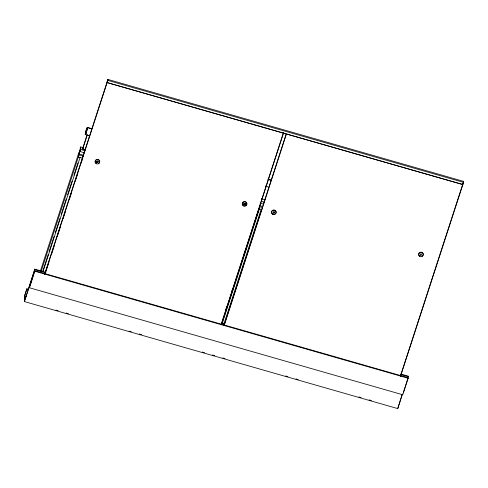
<?xml version="1.0" encoding="UTF-8"?>
<svg xmlns="http://www.w3.org/2000/svg" width="488" height="488" viewBox="0 0 488 488"><rect width="100%" height="100%" fill="white"/><g stroke="black" fill="none" stroke-linecap="round" stroke-linejoin="round"><path stroke-width="0.73" d="M28.322 289.262L26.858 288.841L24.4 296.417L24.455 301.59L397.744 408.59L402.527 393.865M24.675 300.382L24.626 295.984L26.858 288.841M24.449 301.072L34.831 269.12L45.811 272.267M24.455 301.59L29.469 286.163M34.831 269.12L29.914 284.785L29.927 285.87L34.849 270.724L408.133 377.724L408.139 378.243L402.771 394.768L29.487 287.767L29.463 285.645M29.487 287.767L34.849 270.724M40.321 271.304L78.971 152.366L78.995 154.946L41.291 270.999M82.929 147.553L80.733 146.925L80.075 148.962L80.099 151.548L84.491 152.811M78.977 153.397L80.081 149.999M80.087 150.517L78.983 153.915L83.375 155.172M80.099 151.548L80.764 149.511L80.733 146.925M42.798 271.188L48.19 254.596M49.129 251.71L54.052 236.552M55.461 232.227L59.914 218.514M61.323 214.183L66.246 199.031M67.649 194.7L72.108 180.993M73.981 175.216L77.97 162.949M82.576 148.742L87.084 134.895M82.795 148.803L87.029 135.774M43.042 271.505L80.087 157.49M400.581 376.12L463.6 182.366L463.588 181.377L107.854 79.41L107.098 81.905M44.609 274.256L107.726 79.977L107.732 80.648M44.853 274.152L107.866 80.392L107.854 79.41M45.488 272.749L49.007 261.928M51.35 254.712L54.4 245.33M57.212 236.674L60.262 227.292M63.074 218.63L65.654 210.694M69.406 199.147L71.516 192.656M75.268 181.109L77.842 173.173M81.13 163.071L82.771 158.014M225.627 310.222L226.798 306.61M231.959 290.738L232.66 288.573M244.146 253.211L244.854 251.052M221.247 324.099L283.424 132.742M221.253 324.715L283.662 132.638M221.894 323.318L259.171 208.583M222.138 323.629L259.415 208.894M223.894 324.13L261.171 209.401M224.175 324.935L286.114 134.31M224.181 325.557L286.352 134.206M462.831 183.878L463.588 181.377M400.343 376.224L463.222 182.701M402.063 394.755L397.744 408.59M407.651 377.56L408.114 376.126L400.8 374.028M407.657 378.084L408.114 376.126M403.448 392.151L408.133 377.724M265.698 186.398L266.18 186.233M89.463 135.884L88.798 135.701M265.6 186.386L265.868 186.453A1.226 0.348 17.7 0 0 265.966 186.178L265.966 186.178M87.809 135.42L88.877 135.731M107.866 80.392L463.6 182.366M87.34 127.38L91.726 128.637M268.058 179.181L271.712 180.231M87.279 127.6L91.665 128.856M267.997 179.401L270.919 180.243M85.382 134.493L89.768 135.756M265.368 186.087L268.29 186.928M261.452 198.726L265.112 199.775M80.764 149.511L85.15 150.768M261.483 201.312L264.411 202.154M260.086 203.142L263.746 204.191M259.701 205.716L262.629 206.558M78.995 154.946L83.387 156.209M259.714 206.753L262.642 207.589M82.722 158.246L78.336 156.99L78.306 154.403M258.323 208.583L261.977 209.633M221.473 322.623L224.401 323.459M34.837 269.638L45.817 272.786M221.479 323.141L224.407 323.977M400.8 374.54L408.12 376.638M34.855 271.243L408.139 378.243M26.864 289.103L28.328 289.518M24.626 295.984L26.09 296.405M55.925 310.094L58.121 310.722M66.173 313.028L68.369 313.662M129.119 331.071L131.315 331.706M139.367 334.012L141.563 334.64M202.319 352.055L204.509 352.684M212.554 354.99L214.75 355.624M222.803 357.93L224.999 358.558M285.748 375.974L287.944 376.602M295.996 378.908L298.192 379.542M358.942 396.951L361.138 397.586M369.19 399.892L371.386 400.52M88.157 135.524L88.523 135.627M87.498 135.322L87.901 135.438M87.639 135.359L87.047 134.987M87.431 135.28L87.462 135.304A1.226 0.348 17.7 0 1 87.309 135.158M463.46 181.951L463.466 182.622M95.746 163.041A2.294 2.159 -0.6 0 1 96.008 159.863A2.294 2.159 -0.6 0 1 99.345 160.387A2.294 2.159 -0.6 0 1 98.497 163.474M419.759 256.145A2.294 2.159 -0.6 0 1 419.271 252.869A2.294 2.159 -0.6 0 1 422.785 252.979A2.294 2.159 -0.6 0 1 422.053 256.218M274.573 211.969A0.762 0.72 -0.6 0 1 274 212.835M246.519 204.887A2.294 2.159 -0.6 0 1 242.646 204.923A2.294 2.159 -0.6 0 1 244.25 201.605A2.294 2.159 -0.6 0 1 246.763 204.374M245.129 203.252A0.762 0.72 -0.6 0 1 244.744 204.448M85.174 149.731A1.452 0.47 18 0 1 82.991 149.206A1.452 0.47 18 0 1 83.265 148.517M85.101 149.572A1.226 0.397 18 0 1 83.387 149.334A1.226 0.397 18 0 1 83.137 148.608M261.568 199.805A1.452 0.47 18 0 1 261.354 200.336M261.379 199.787A1.226 0.397 18 0 1 261.385 200.202M462.837 184.549L107.104 82.576L462.837 184.549M96.947 162.412A0.762 0.72 -0.6 0 0 98.112 161.827A0.762 0.72 -0.6 0 0 96.99 161.168A0.762 0.72 -0.6 0 0 96.947 162.412M244.091 204.594A0.762 0.72 -0.6 0 0 245.263 204.008A0.762 0.72 -0.6 0 0 244.14 203.35A0.762 0.72 -0.6 0 0 244.091 204.594M273.347 212.981A0.762 0.72 -0.6 0 0 274.518 212.396A0.762 0.72 -0.6 0 0 273.396 211.731A0.762 0.72 -0.6 0 0 273.347 212.981M420.571 255.181A0.762 0.72 -0.6 0 0 421.742 254.596A0.762 0.72 -0.6 0 0 420.619 253.937A0.762 0.72 -0.6 0 0 420.571 255.181M96.209 163.657A2.294 2.159 -0.6 0 0 99.717 161.894A2.294 2.159 -0.6 0 0 96.349 159.918A2.294 2.159 -0.6 0 0 96.209 163.657M97.02 162.437A0.762 0.72 -0.6 0 0 98.192 161.851A0.762 0.72 -0.6 0 0 97.063 161.186A0.762 0.72 -0.6 0 0 97.02 162.437M419.759 256.401A2.294 2.159 -0.6 0 0 423.273 254.644A2.294 2.159 -0.6 0 0 419.9 252.662A2.294 2.159 -0.6 0 0 419.759 256.401M272.609 213.964A2.294 2.159 -0.6 0 0 276.116 212.207A2.294 2.159 -0.6 0 0 272.749 210.224A2.294 2.159 -0.6 0 0 272.609 213.964M272.609 214.22A2.294 2.159 -0.6 0 0 276.123 212.463A2.294 2.159 -0.6 0 0 272.749 210.487A2.294 2.159 -0.6 0 0 272.609 214.22M243.359 205.838A2.294 2.159 -0.6 0 0 246.867 204.076A2.294 2.159 -0.6 0 0 243.5 202.099A2.294 2.159 -0.6 0 0 243.359 205.838M244.171 204.612A0.762 0.72 -0.6 0 0 245.336 204.027A0.762 0.72 -0.6 0 0 244.214 203.368A0.762 0.72 -0.6 0 0 244.171 204.612M85.955 133.45A3.825 0.39 -74 0 0 87.425 127.435A3.825 0.39 -74 0 0 85.601 132.26A3.825 0.39 -74 0 0 85.955 133.45M85.979 133.303A3.593 0.366 -74 0 0 87.364 127.655A3.593 0.366 -74 0 0 85.644 132.187A3.593 0.366 -74 0 0 85.979 133.303"/></g></svg>
